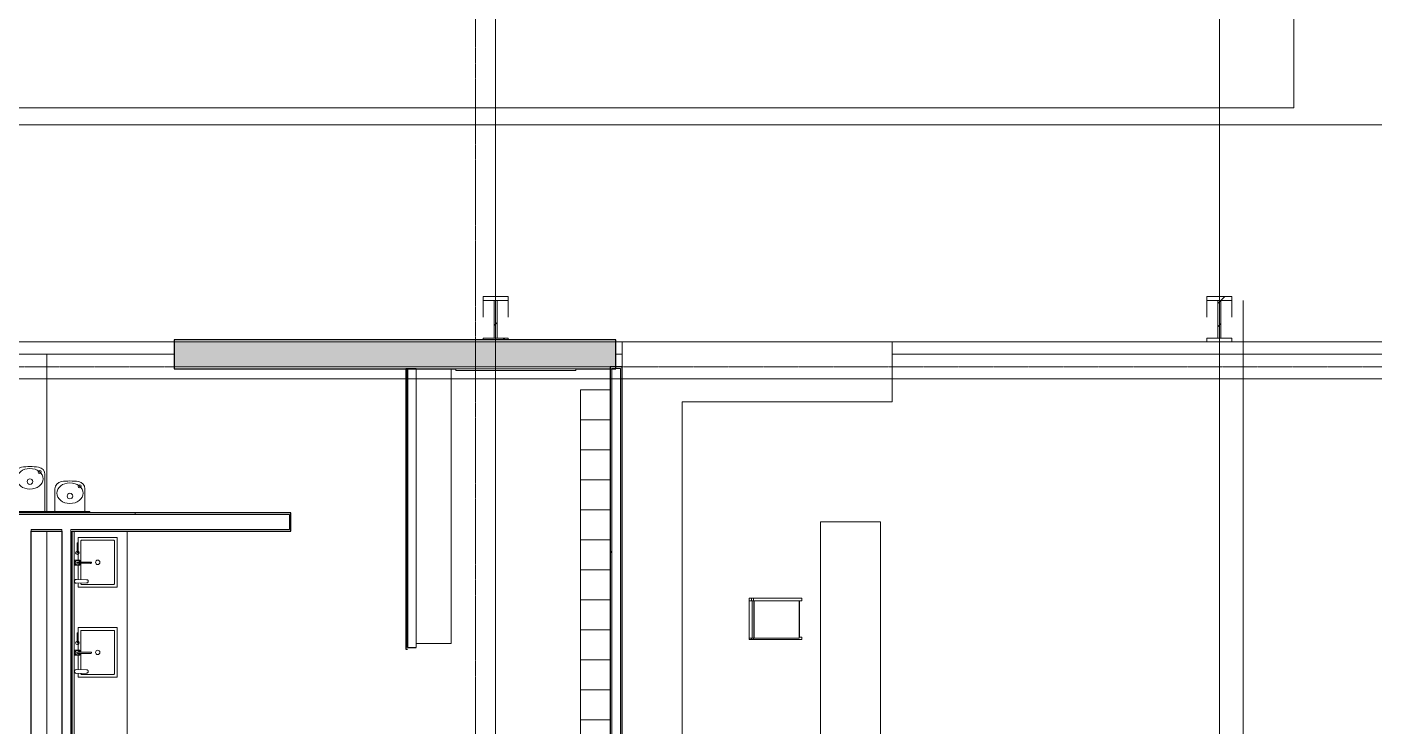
# Model space of a CAD drawing. Header units: inches. Extents: x 25557 to 33164, y -23509 to -20035.
# Drawn here: x 31436 to 31975, y -22513 to -22234 of the extents above; entities that cross this region are included whole.
import ezdxf

# ---------------------------------------------------------------- set-up
doc = ezdxf.new("R2010")
doc.units = ezdxf.units.IN
doc.header["$MEASUREMENT"] = 0
doc.linetypes.add('Grid Line 1_2_', pattern=[0.875, 0.5, -0.125, 0.125, -0.125])
for name, color, linetype, lineweight in [('A-AREA', 32, 'Continuous', 9), ('A-FLOR', 192, 'Continuous', 9), ('A-GENM', 13, 'Continuous', 9), ('A-WALL', 113, 'Continuous', 25), ('A-WALL-PATT', 111, 'Continuous', 25), ('G-ANNO-SYMB', 111, 'Continuous', 9), ('I-FURN', 30, 'Continuous', 9), ('I-WALL', 2, 'Continuous', 9), ('L-SITE-WALL', 31, 'Continuous', 9), ('P-SANR-FIXT', 6, 'Continuous', 9), ('Q-CASE', 31, 'Continuous', 9), ('Q-SPCQ', 91, 'Continuous', 9), ('S-BEAM', 12, 'Continuous', 9), ('S-GRID', 1, 'Continuous', 9)]:
    doc.layers.add(name, color=color, linetype=linetype, lineweight=lineweight)
pattern_1 = [(0, (5932.319, 0), (61.44, 15.36), [2.534, -43.546, 2.534, -43.546, -245.76]), (0, (5932.319, 0), (61.44, 15.36), [-92.16, 2.534, -89.626, 2.534, -43.546, -107.52]), (0, (5932.319, 0), (61.44, 15.36), [-230.4, 2.534, -28.186, 2.534, -74.266]), (120, (5955.359, 7.68), (-44.02215, 45.528601), [2.534, -43.546, 2.534, -43.546, -245.76]), (120, (5955.359, 7.68), (-44.02215, 45.528601), [-92.16, 2.534, -89.626, 2.534, -43.546, -107.52]), (120, (5955.359, 7.68), (-44.02215, 45.528601), [-230.4, 2.534, -28.186, 2.534, -74.266]), (240, (5963.039, 38.4), (-17.41785, -60.888601), [2.534, -43.546, 2.534, -43.546, -245.76]), (240, (5963.039, 38.4), (-17.41785, -60.888601), [-92.16, 2.534, -89.626, 2.534, -43.546, -107.52]), (240, (5963.039, 38.4), (-17.41785, -60.888601), [-230.4, 2.534, -28.186, 2.534, -74.266])]
pattern_2 = [(225, (31623.71, -22360.053), (19.00703, -19.00703), []), (225, (31623.71, -22388.853), (19.00703, -19.00703), [])]
pattern_3 = [(225, (31913.21, -22360.053), (19.00703, -19.00703), []), (225, (31913.21, -22388.853), (19.00703, -19.00703), [])]

# ---------------------------------------------------------------- blocks, each defined once
blk = doc.blocks.new('Locker-Double Stacked - 12_ x 12_-3246-Overall Floor Plan')
at = {"layer": 'I-FURN', "color": 7}
for p, q in [((-6, -6), (-6, 6)), ((-6, 6), (6, 6)), ((6, 6), (6, -6)), ((6, -6), (-6, -6))]:
    blk.add_line(p, q, dxfattribs=at)
blk = doc.blocks.new('Furniture 6 - Furniture 1-2394-Overall Floor Plan')
at = {"layer": 'I-FURN', "color": 7}
for p, q in [((25653.99, -22606.18), (25653.99, -22496.3)), ((25639.99, -22606.18), (25653.99, -22606.18))]:
    blk.add_line(p, q, dxfattribs=at)
blk = doc.blocks.new('Drinking_Fountain-Haws_Corporation-Wall_Mounted_1119 - 1119-321659-Overall Floor Plan')
at = {"layer": 'P-SANR-FIXT', "color": 7}
for p, q in [((13.07, 20.75), (13.07, 5.95)), ((25.07, 5.95), (25.07, 20.75)), ((29.07, 15), (29.07, 5.95)), ((41.07, 5.95), (41.07, 15)), ((43.07, 5.95), (11.07, 5.95)), ((11.07, 5.95), (11.07, 5.45)), ((43.07, 5.45), (43.07, 5.95))]:
    blk.add_line(p, q, dxfattribs=at)
for centre, radius in [((22.94, 21.8), 0.625), ((19.07, 17.94), 1.13), ((38.94, 16.07), 0.625), ((35.07, 12.19), 1.13)]:
    blk.add_circle(centre, radius, dxfattribs=at)
for centre, radius, start, end in [((16.07, 20.75), 3, 97.5776, 180), ((19.07, -1.8), 25.75, 82.4224, 97.5776), ((22.07, 20.75), 3, 360, 82.4224), ((32.07, 15), 3, 97.5776, 180), ((35.07, -7.55), 25.75, 82.4224, 97.5776), ((38.07, 15), 3, 360, 82.4224)]:
    blk.add_arc(centre, radius, start, end, dxfattribs=at)
for centre, ratio in [((19.07, 19.07), 0.786373), ((35.07, 13.32), 0.786365)]:
    blk.add_ellipse(centre, major_axis=(-5.25, 0), ratio=ratio, dxfattribs=at)
blk = doc.blocks.new('Bradley-Washroom_Accessories-Mirrors-780_Custom - Bradley-Washroom_Accessories-Mirrors-780_Custom-177760-Overall Floor Plan')
at = {"layer": 'Q-SPCQ', "color": 7}
for p, q in [((25320.64, -22370.3), (25368.64, -22370.3)), ((25320.64, -22370.3), (25320.64, -22371.05)), ((25368.64, -22371.05), (25320.64, -22371.05)), ((25368.64, -22371.05), (25368.64, -22370.3))]:
    blk.add_line(p, q, dxfattribs=at)
blk = doc.blocks.new('Counter Top - 24_ Depth-194481-Overall Floor Plan')
at = {"layer": 'Q-CASE', "color": 7}
for p, q in [((-47.26, 22), (37.86, 22)), ((37.86, 0.75), (-47.26, 0.75)), ((37.86, 0.25), (37.86, 0))]:
    blk.add_line(p, q, dxfattribs=at)
blk = doc.blocks.new('Soap_Dispenser-TOTO-TES1ADC-05 - Polished Chrome-194390-Overall Floor Plan')
at = {"layer": 'A-GENM', "color": 7}
for p, q in [((-0.79, 0), (-0.66, 4.1)), ((0.66, 4.1), (0.79, 0.03))]:
    blk.add_line(p, q, dxfattribs=at)
blk.add_arc((0, 0), 0.791, 180.001, 1.8521, dxfattribs=at)
blk.add_open_spline([(-0.66, 4.1), (-0.66, 4.16), (-0.65, 4.29), (-0.56, 4.47), (-0.42, 4.61), (-0.21, 4.73), (0.08, 4.76), (0.35, 4.67), (0.51, 4.53), (0.6, 4.4), (0.65, 4.25), (0.66, 4.15), (0.66, 4.1)], degree=3, knots=[-1, -1, -1, -1, -0.903846, -0.807692, -0.711538, -0.615385, -0.461538, -0.307692, -0.230769, -0.153846, -0.076923, 0, 0, 0, 0], dxfattribs=at)
blk = doc.blocks.new('Faucet-Lavatory-Zurn-Z6920XL - Z6920-XL-ADM2-H4-162583-Overall Floor Plan')
at = {"layer": 'P-SANR-FIXT'}
for p, q in [((1, 1), (-1, 1)), ((-1, 1), (-1, -1)), ((-0.25, 0), (-0.25, -5.25)), ((0.25, -5.25), (0.25, 0)), ((1, -1), (1, 1)), ((8, 0.12), (4, 0.12)), ((4, 0.12), (4, -0.12)), ((8, -0.12), (8, 0.12)), ((-1, -1), (-0.25, -1)), ((0.25, -1), (1, -1)), ((4, -0.12), (8, -0.12))]:
    blk.add_line(p, q, dxfattribs=at)
blk.add_circle((4, 0), 0.719, dxfattribs=at)
for centre, radius, start, end in [((0, 0), 0.875, 0, 180), ((0, 0), 0.875, 180, 252.8571), ((0, 0), 0.25, 360, 180), ((0, 0), 0.875, 287.1429, 0), ((0, -5.37), 0.281, 152.734, 27.266)]:
    blk.add_arc(centre, radius, start, end, dxfattribs=at)
blk = doc.blocks.new('Sink-Under_Counter-Kohler-2882 - White-194391-Overall Floor Plan')
at = {"layer": 'P-SANR-FIXT', "color": 7}
for p, q in [((9.91, 7.81), (-9.91, 7.81)), ((-9.91, 7.81), (-9.91, -7.81)), ((-8.81, -6.46), (-8.81, 6.46)), ((-8.56, 6.71), (8.56, 6.71)), ((8.81, 6.46), (8.81, -6.46)), ((9.91, -7.81), (9.91, 7.81)), ((-9.91, -7.81), (-0.85, -7.81)), ((-0.1, -6.71), (-8.56, -6.71)), ((6.87, -6.71), (0.4, -6.71)), ((1.15, -7.81), (6.83, -7.81)), ((8.56, -6.71), (8.33, -6.71)), ((8.37, -7.81), (9.91, -7.81))]:
    blk.add_line(p, q, dxfattribs=at)
for centre, radius, start, end in [((-8.56, 6.46), 0.25, 90, 180), ((8.56, 6.46), 0.25, 0, 90), ((0, 0), 0.875, 0, 180), ((0, 0), 0.875, 180, 0), ((-8.56, -6.46), 0.25, 180, 270), ((8.56, -6.46), 0.25, 270, 0)]:
    blk.add_arc(centre, radius, start, end, dxfattribs=at)
blk = doc.blocks.new('Locker Rooms and Restrooms_rvt-2-Overall Floor Plan')
at = {"layer": 'A-WALL-PATT', "lineweight": 9}
h = blk.add_hatch(dxfattribs=at)
h.set_pattern_fill('FP_15', style=0, pattern_type=2)
h.set_pattern_definition(pattern_1)
h.paths.add_polyline_path([(25608.89, -22434.55), (25609.52, -22434.55), (25609.52, -22427.93), (25434.27, -22427.93), (25434.27, -22434.55), (25434.89, -22434.55), (25434.89, -22428.55), (25608.89, -22428.55)], flags=0)
h = blk.add_hatch(dxfattribs=at)
h.set_pattern_fill('FP_15', style=0, pattern_type=2)
h.set_pattern_definition(pattern_1)
h.paths.add_polyline_path([(25609.52, -22435.18), (25609.52, -22434.55), (25521.39, -22434.55), (25521.39, -22435.18), (25534.55, -22435.18)], flags=0)
h.paths.add_polyline_path([(25434.27, -22435.18), (25502.14, -22435.18), (25502.14, -22434.55), (25434.27, -22434.55)], flags=0)
h.paths.add_polyline_path([(25505.64, -22435.18), (25517.89, -22435.18), (25517.89, -22434.55), (25505.64, -22434.55)], flags=0)
at = {"layer": 'A-WALL', "color": 7, "lineweight": 9}
for p, q in [((25659.64, -22481.74), (25659.64, -22370.3)), ((25434.89, -22428.55), (25608.89, -22428.55)), ((25608.89, -22434.55), (25608.89, -22428.55)), ((25505.64, -22435.18), (25505.64, -22434.55)), ((25505.64, -22434.55), (25517.89, -22434.55)), ((25517.89, -22435.18), (25517.89, -22434.55)), ((25521.39, -22435.18), (25521.39, -22434.55)), ((25521.39, -22434.55), (25608.89, -22434.55)), ((25521.39, -22435.18), (25521.39, -22691.3))]:
    blk.add_line(p, q, dxfattribs=at)
at = {"layer": 'I-WALL', "color": 250, "lineweight": 25}
for p, q in [((25655.52, -22370.3), (25655.52, -22482.37)), ((25656.14, -22370.3), (25655.52, -22370.3)), ((25656.14, -22370.3), (25656.14, -22481.74)), ((25659.64, -22370.3), (25656.14, -22370.3)), ((25656.14, -22481.74), (25656.14, -22370.3)), ((25609.52, -22427.93), (25434.27, -22427.93)), ((25609.52, -22428.55), (25609.52, -22427.93)), ((25609.52, -22434.55), (25609.52, -22428.55)), ((25505.64, -22695.43), (25505.64, -22435.18)), ((25505.64, -22435.18), (25517.89, -22435.18)), ((25517.89, -22435.18), (25517.89, -22695.43)), ((25522.02, -22691.3), (25522.02, -22435.18)), ((25522.02, -22435.18), (25609.52, -22435.18)), ((25609.52, -22435.18), (25609.52, -22434.55)), ((25656.14, -22481.74), (25659.64, -22481.74)), ((25655.52, -22482.37), (25656.14, -22482.37))]:
    blk.add_line(p, q, dxfattribs=at)
at = {"lineweight": 9}
for name, p in [('Furniture 6 - Furniture 1-2394-Overall Floor Plan', (19.65, 126)), ('Bradley-Washroom_Accessories-Mirrors-780_Custom - Bradley-Washroom_Accessories-Mirrors-780_Custom-177760-Overall Floor Plan', (354.81, 0)), ('Drinking_Fountain-Haws_Corporation-Wall_Mounted_1119 - 1119-321659-Overall Floor Plan', (25486.03, -22433.37))]:
    blk.add_blockref(name, p, dxfattribs=at)
for name, p, rotation in [('Locker-Double Stacked - 12_ x 12_-3246-Overall Floor Plan', (25731.27, -22384.68), 270), ('Locker-Double Stacked - 12_ x 12_-3246-Overall Floor Plan', (25731.27, -22396.68), 270), ('Locker-Double Stacked - 12_ x 12_-3246-Overall Floor Plan', (25731.27, -22408.68), 270), ('Locker-Double Stacked - 12_ x 12_-3246-Overall Floor Plan', (25731.27, -22420.68), 270), ('Locker-Double Stacked - 12_ x 12_-3246-Overall Floor Plan', (25731.27, -22432.68), 270), ('Counter Top - 24_ Depth-194481-Overall Floor Plan', (25522.02, -22482.44), 270.0000000000002), ('Sink-Under_Counter-Kohler-2882 - White-194391-Overall Floor Plan', (25532.2, -22447.68), 270), ('Locker-Double Stacked - 12_ x 12_-3246-Overall Floor Plan', (25731.27, -22444.68), 270), ('Faucet-Lavatory-Zurn-Z6920XL - Z6920-XL-ADM2-H4-162583-Overall Floor Plan', (25524.08, -22447.83), 89.99999999999962), ('Soap_Dispenser-TOTO-TES1ADC-05 - Polished Chrome-194390-Overall Floor Plan', (25523.66, -22455.28), 270.0000000000303), ('Locker-Double Stacked - 12_ x 12_-3246-Overall Floor Plan', (25731.27, -22456.68), 270), ('Locker-Double Stacked - 12_ x 12_-3246-Overall Floor Plan', (25731.27, -22468.68), 270), ('Faucet-Lavatory-Zurn-Z6920XL - Z6920-XL-ADM2-H4-162583-Overall Floor Plan', (25524.08, -22483.83), 89.99999999999962), ('Sink-Under_Counter-Kohler-2882 - White-194391-Overall Floor Plan', (25532.2, -22483.68), 270), ('Locker-Double Stacked - 12_ x 12_-3246-Overall Floor Plan', (25731.27, -22480.68), 270), ('Locker-Double Stacked - 12_ x 12_-3246-Overall Floor Plan', (25731.27, -22492.68), 270), ('Soap_Dispenser-TOTO-TES1ADC-05 - Polished Chrome-194390-Overall Floor Plan', (25523.66, -22491.28), 270.0000000000405), ('Locker-Double Stacked - 12_ x 12_-3246-Overall Floor Plan', (25731.27, -22504.68), 270), ('Locker-Double Stacked - 12_ x 12_-3246-Overall Floor Plan', (25731.27, -22516.68), 270)]:
    blk.add_blockref(name, p, dxfattribs=dict(at, rotation=rotation))
blk = doc.blocks.new('Casework 1 - Casework 1-456223-Overall Floor Plan')
at = {"layer": 'Q-CASE'}
for p, q in [((25850.02, -22359.55), (25742.02, -22359.55)), ((25742.02, -22359.55), (25742.02, -22369.55)), ((25850.02, -22383.55), (25850.02, -22359.55)), ((25766.02, -22602.04), (25766.02, -22383.55)), ((25766.02, -22383.55), (25850.02, -22383.55)), ((25845.39, -22431.55), (25821.39, -22431.55)), ((25821.39, -22431.55), (25821.39, -22602.04)), ((25845.39, -22602.04), (25845.39, -22431.55)), ((25763.89, -22602.04), (25766.02, -22602.04))]:
    blk.add_line(p, q, dxfattribs=at)
blk = doc.blocks.new('Bar_Stool_6722_1_ - Bar_Stool_6722_1_-477960-Overall Floor Plan')
at = {"layer": 'I-FURN'}
for p, q in [((0, 19.21), (0, 21.13)), ((1, 21.13), (0, 21.13)), ((0, 17.72), (0, 19.21)), ((0, 1.78), (0, 17.72)), ((1, 21.13), (1, 20.14)), ((1, 20.14), (15.5, 20.14)), ((1, 20.14), (1, 19.99)), ((16, 20), (1, 20)), ((1, 19.89), (1, 19.99)), ((1, 17.63), (1, 19.89)), ((1, 2.03), (1, 17.63)), ((15.5, 20.14), (15.5, 21.13)), ((16.5, 21.13), (15.5, 21.13)), ((15.5, 19.98), (15.5, 20.14)), ((16, 19.99), (16, 19.89)), ((16, 19.89), (16, 17.63)), ((16, 17.63), (16, 2.03)), ((16.5, 21.13), (16.5, 19.21)), ((16.5, 19.21), (16.5, 17.72)), ((16.5, 17.72), (16.5, 1.78)), ((1, 1.78), (0, 1.78)), ((0, 1.78), (0, 0.98)), ((1, 0.98), (0, 0.98)), ((0, 0.98), (0, 0)), ((0, 0), (1, 0)), ((1, 1.91), (1, 2.03)), ((16, 2.03), (1, 2.03)), ((1, 1.24), (1, 1.91)), ((16, 1.91), (1, 1.91)), ((1, 0), (1, 1.24)), ((1, 1.24), (16, 1.24)), ((16, 2.03), (16, 1.91)), ((16, 1.91), (16, 1.24)), ((16.5, 1.78), (16, 1.78)), ((16, 1.24), (16, 0)), ((16.5, 0.98), (16, 0.98)), ((16, 0), (16.5, 0)), ((16.5, 0.98), (16.5, 1.78)), ((16.5, 0), (16.5, 0.98)), ((1, 0), (16, 0))]:
    blk.add_line(p, q, dxfattribs=at)
blk = doc.blocks.new('columns and girder2 - one-1334686-Overall Floor Plan')
at = {"layer": 'S-BEAM'}
h = blk.add_hatch(dxfattribs=at)
h.set_pattern_fill('FP_23', color=256, style=0, pattern_type=2)
h.set_pattern_definition(pattern_2)
h.paths.add_polyline_path([(-5, -1.25), (-5, -2), (5, -2), (5, -1.25), (0, -1.25)], flags=0)
h.paths.add_polyline_path([(-5, -17.03), (-5, -18.55), (5, -18.55), (5, -17.03)], flags=0)
h.paths.add_polyline_path([(5, -1204.89), (-5, -1204.89), (-5, -1206.4), (5, -1206.4)], flags=0)
h.paths.add_polyline_path([(5, -1224.25), (-5, -1224.25), (-5, -1225), (5, -1225)], flags=0)
h = blk.add_hatch(dxfattribs=at)
h.set_pattern_fill('FP_23', color=256, style=0, pattern_type=2)
h.set_pattern_definition(pattern_2)
h.paths.add_polyline_path([(-0.63, -2), (-0.63, -17.03), (0.62, -17.03), (0.62, -2)], flags=0)
h.paths.add_polyline_path([(-0.63, -1206.4), (-0.63, -1224.25), (0.62, -1224.25), (0.62, -1206.4)], flags=0)
at = {"layer": 'S-BEAM', "lineweight": 15}
for p, q in [((-5, -1.25), (-5, -2)), ((-5, -2), (5, -2)), ((0.62, -2), (-0.63, -2)), ((-0.63, -2), (-0.63, -17.03)), ((0.62, -17.03), (0.62, -2)), ((5, -2), (5, -1.25)), ((5, -17.03), (-5, -17.03)), ((-5, -17.03), (-5, -18.55)), ((-5, -18.55), (5, -18.55)), ((-0.63, -17.03), (0.62, -17.03)), ((5, -18.55), (5, -17.03))]:
    blk.add_line(p, q, dxfattribs=at)
at = {"layer": 'S-BEAM'}
for p, q in [((-5, -17.03), (-5, -10.42)), ((5, -10.42), (5, -17.03))]:
    blk.add_line(p, q, dxfattribs=at)
blk = doc.blocks.new('columns and girder2 - one-V34-Overall Floor Plan')
at = {"layer": 'S-BEAM'}
h = blk.add_hatch(dxfattribs=at)
h.set_pattern_fill('FP_33', color=256, style=0, pattern_type=2)
h.set_pattern_definition(pattern_3)
h.paths.add_polyline_path([(5, -0.5), (-5, -0.5), (-5, -2), (5, -2)], flags=0)
h.paths.add_polyline_path([(5, -17.03), (-5, -17.03), (-5, -18.55), (5, -18.55)], flags=0)
h.paths.add_polyline_path([(-5, -1204.89), (-5, -1206.4), (5, -1206.4), (5, -1204.89)], flags=0)
h.paths.add_polyline_path([(-5, -1224.25), (-5, -1225), (5, -1225), (5, -1224.25), (-0.13, -1224.25)], flags=0)
h = blk.add_hatch(dxfattribs=at)
h.set_pattern_fill('FP_33', color=256, style=0, pattern_type=2)
h.set_pattern_definition(pattern_3)
h.paths.add_polyline_path([(-0.63, -2), (-0.63, -17.03), (0.62, -17.03), (0.62, -2)], flags=0)
h.paths.add_polyline_path([(-0.63, -1206.4), (-0.63, -1224.25), (0.62, -1224.25), (0.62, -1206.4)], flags=0)
at = {"layer": 'S-BEAM', "lineweight": 15}
for p, q in [((5, -0.5), (-5, -0.5)), ((-5, -0.5), (-5, -2)), ((-5, -2), (5, -2)), ((0.62, -2), (-0.63, -2)), ((-0.63, -2), (-0.63, -17.03)), ((0.62, -17.03), (0.62, -2)), ((5, -2), (5, -0.5)), ((5, -17.03), (-5, -17.03)), ((-5, -17.03), (-5, -18.55)), ((-5, -18.55), (5, -18.55)), ((-0.63, -17.03), (0.62, -17.03)), ((5, -18.55), (5, -17.03))]:
    blk.add_line(p, q, dxfattribs=at)
at = {"layer": 'S-BEAM'}
for p, q in [((-5, -17.03), (-5, -10.42)), ((5, -10.42), (5, -17.03))]:
    blk.add_line(p, q, dxfattribs=at)

msp = doc.modelspace()

# ---------------------------------------------------------------- hatches: boundary and pattern name
at = {"layer": 'A-WALL-PATT', "lineweight": 9}
h = msp.add_hatch(dxfattribs=at)
h.set_pattern_fill('FP_16', color=256, style=0, pattern_type=2)
h.set_pattern_definition([(161.57, (5933.279, 0.96), (-7.6802237, -0.0009796), [0, -54.643, 6.067, 0]), (18.43, (5931.359, 0.96), (-7.6802237, 0.0009796), [0, -54.643, 6.067, 0]), (108.43, (5933.279, 0.96), (3.8382953, -19.20136532), [18.211, -42.499]), (71.57, (5931.359, 0.96), (3.8382953, 19.20136532), [18.211, -42.499])])
h.paths.add_polyline_path([(31671.83, -22369.55), (31671.83, -22359.55), (31495.08, -22359.55), (31495.08, -22369.55)], flags=0)
h.paths.add_polyline_path([(31414.58, -22369.55), (31414.58, -22359.55), (31093.08, -22359.55), (31093.08, -22369.55), (31328.63, -22369.55)], flags=0)
h.paths.add_polyline_path([(31051.08, -22369.55), (31051.08, -22359.55), (30851.83, -22359.55), (30851.83, -22369.55), (30913.92, -22369.55)], flags=0)
h.paths.add_polyline_path([(30775.21, -22369.55), (30775.21, -22359.55), (30562.33, -22359.55), (30562.33, -22369.55), (30741.13, -22369.55)], flags=0)
h.paths.add_polyline_path([(28731.71, -22369.55), (28731.71, -22359.55), (28703.71, -22359.55), (28703.71, -22369.55)], flags=0)
h = msp.add_hatch(dxfattribs=at)
h.set_pattern_fill('FP_15', color=256, style=0, pattern_type=2)
h.set_pattern_definition(pattern_1)
h.paths.add_polyline_path([(31670.21, -22787.3), (31670.21, -22369.55), (31669.58, -22369.55), (31669.58, -22787.3)], flags=0)
h = msp.add_hatch(dxfattribs=at)
h.set_pattern_fill('FP_15', color=256, style=0, pattern_type=2)
h.set_pattern_definition(pattern_1)
h.paths.add_polyline_path([(31673.71, -22787.3), (31674.33, -22787.3), (31674.33, -22606.16), (31673.71, -22606.16), (31673.71, -22786.96)], flags=0)
h.paths.add_polyline_path([(31673.71, -22602.66), (31674.33, -22602.66), (31674.33, -22369.55), (31670.21, -22369.55), (31670.21, -22370.18), (31673.71, -22370.18), (31673.71, -22569.08)], flags=0)

# ---------------------------------------------------------------- linework, layer by layer
at = {"layer": 'A-AREA'}
for p, q in [((31922.71, -22343.05), (31922.71, -22683.18)), ((31495.08, -22364.49), (31415.58, -22364.49)), ((31444.21, -22413.27), (31444.21, -22364.55)), ((31444.21, -22364.55), (31444.21, -22427.93)), ((31671.83, -22364.49), (31674.33, -22364.49)), ((31782.33, -22364.49), (32205.71, -22364.49)), ((31444.21, -22435.18), (31444.21, -22787.31))]:
    msp.add_line(p, q, dxfattribs=at)
at = {"layer": 'A-FLOR'}
for p, q in [((31942.96, -22266.05), (31942.96, -21135.05)), ((30535.71, -22266.05), (31942.96, -22266.05))]:
    msp.add_line(p, q, dxfattribs=at)
at = {"layer": 'A-WALL', "lineweight": 9}
for p, q in [((31495.08, -22359.55), (31671.83, -22359.55)), ((31495.08, -22369.55), (31671.83, -22369.55)), ((31673.71, -22370.18), (31670.21, -22370.18)), ((31670.21, -22370.18), (31670.21, -22787.3)), ((31673.71, -22370.18), (31673.71, -22602.66))]:
    msp.add_line(p, q, dxfattribs=at)
at = {"layer": 'G-ANNO-SYMB'}
for p, q in [((32246.95, -22272.83), (27936.21, -22272.83)), ((32245.84, -22374.36), (27929.61, -22374.36))]:
    msp.add_line(p, q, dxfattribs=at)
at = {"layer": 'I-WALL', "lineweight": 25}
for p, q in [((31674.33, -22369.55), (31669.58, -22369.55)), ((31669.58, -22369.55), (31669.58, -22786.55)), ((31674.33, -22602.04), (31674.33, -22369.55))]:
    msp.add_line(p, q, dxfattribs=at)
at = {"layer": 'L-SITE-WALL', "lineweight": 25}
for p, q in [((31671.83, -22358.8), (31495.08, -22358.8)), ((31495.08, -22358.8), (31495.08, -22370.3)), ((31671.83, -22370.3), (31671.83, -22358.8)), ((31495.08, -22370.3), (31607.77, -22370.3)), ((31655.77, -22370.3), (31671.83, -22370.3))]:
    msp.add_line(p, q, dxfattribs=at)
at = {"layer": 'S-GRID', "linetype": 'Grid Line 1_2_'}
for p, q in [((31623.71, -23095.8), (31623.71, -20550.05)), ((31913.21, -23095.8), (31913.21, -20550.05)), ((31615.71, -23317.24), (31615.71, -20902.43)), ((31623.71, -23413.24), (31623.71, -20902.43)), ((31913.21, -23413.24), (31913.21, -20902.43)), ((32651.38, -22359.55), (28585.83, -22359.55)), ((33029.79, -22359.55), (28669.83, -22359.55)), ((32933.79, -22369.55), (28669.83, -22369.55))]:
    msp.add_line(p, q, dxfattribs=at)

# ---------------------------------------------------------------- block references
at = {"lineweight": 5}
msp.add_blockref('Locker Rooms and Restrooms_rvt-2-Overall Floor Plan', (5932.32, 0), dxfattribs=at)
at = {"layer": 'I-FURN', "rotation": 270.0000000000007}
msp.add_blockref('Bar_Stool_6722_1_ - Bar_Stool_6722_1_-477960-Overall Floor Plan', (31725.11, -22462.05), dxfattribs=at)
at = {"layer": 'Q-CASE'}
msp.add_blockref('Casework 1 - Casework 1-456223-Overall Floor Plan', (5932.32, 0), dxfattribs=at)
at = {"layer": 'S-BEAM', "rotation": 180}
for name, p in [('columns and girder2 - one-1334686-Overall Floor Plan', (31623.71, -22360.05)), ('columns and girder2 - one-V34-Overall Floor Plan', (31913.21, -22360.05))]:
    msp.add_blockref(name, p, dxfattribs=at)

doc.saveas('drawing.dxf')
